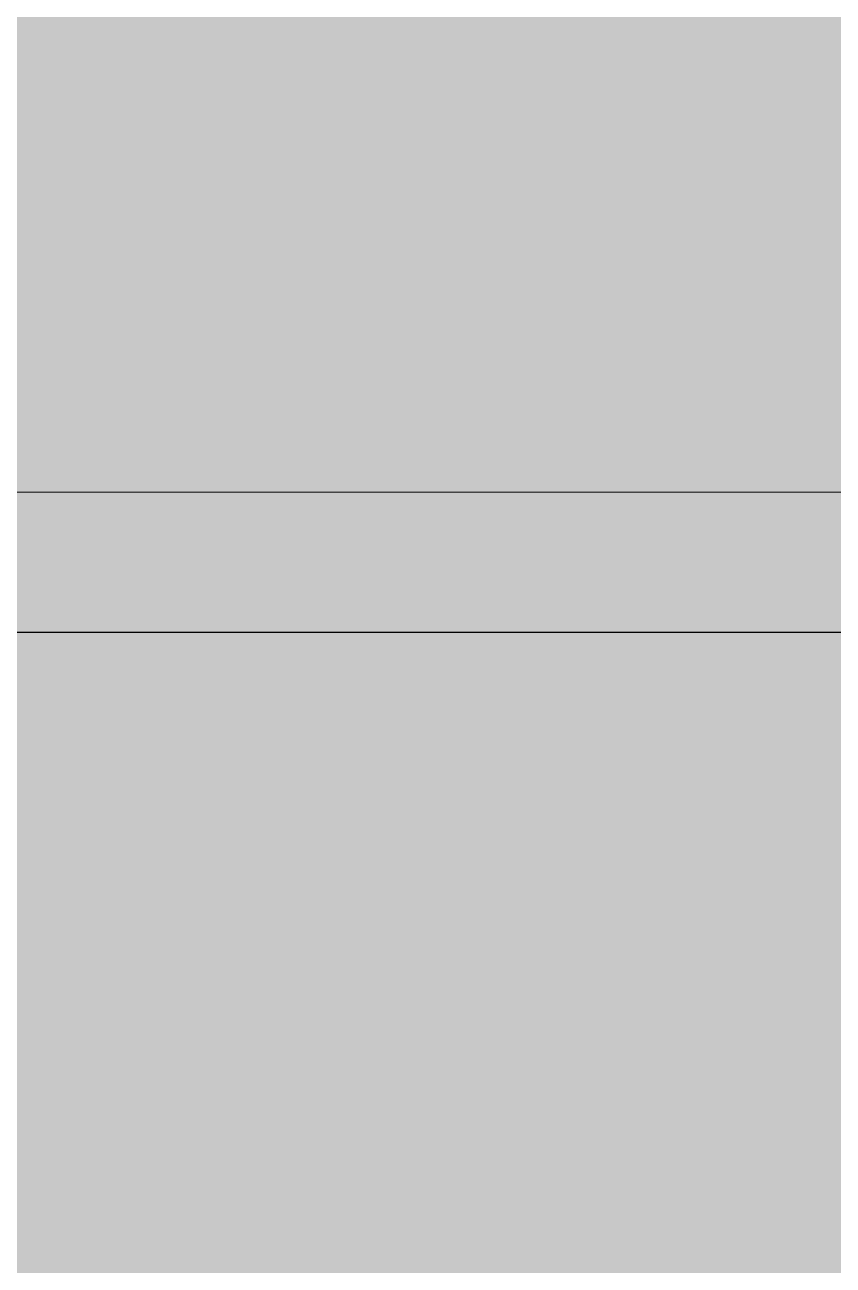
# Model space of a CAD drawing. Header units: inches. Extents: x 21035 to 27109, y -23277 to -20247.
# Drawn here: x 24628.534 to 24630.332, y -22800.024 to -22797.263 of the extents above; entities that cross this region are included whole.
import ezdxf

# ---------------------------------------------------------------- set-up
doc = ezdxf.new("R2010")
doc.units = ezdxf.units.IN
doc.header["$MEASUREMENT"] = 0
doc.layers.add('A-WALL', color=113, linetype='Continuous', lineweight=9)
doc.layers.add('S-BEAM', color=12, linetype='Continuous', lineweight=9)

# ---------------------------------------------------------------- blocks, each defined once
blk = doc.blocks.new('Dimension Lumber - 5_5 x 7_5 Glulam-V57-RCP - First Floor')
at = {"layer": 'S-BEAM'}
blk.add_hatch(color=256, dxfattribs=at).paths.add_polyline_path([(23426.3902, -22858.7393), (23426.3902, -22798.6153), (23420.8902, -22798.6153), (23420.8902, -22858.7393)], flags=0)

msp = doc.modelspace()

# ---------------------------------------------------------------- hatches: boundary and pattern name
at = {"layer": 'A-WALL', "lineweight": 5}
msp.add_hatch(color=256, dxfattribs=at).paths.add_polyline_path([(24293.4131, -22798.3028), (25074.0777, -22798.3028), (25074.0777, -22796.8028), (24244.0152, -22796.8028), (24244.0152, -22798.3028), (24275.8668, -22798.3028)], flags=0)
at = {"layer": 'A-WALL'}
msp.add_hatch(color=256, dxfattribs=at).paths.add_polyline_path([(24293.4131, -22798.6153), (25074.0777, -22798.6153), (25074.0777, -22798.3028), (24244.0152, -22798.3028), (24244.0152, -22798.6153), (24275.8668, -22798.6153)], flags=0)

# ---------------------------------------------------------------- linework, layer by layer
msp.add_line((24244.0152, -22798.3028), (25074.0777, -22798.3028), dxfattribs=at)
at = {"layer": 'A-WALL', "lineweight": 25}
msp.add_line((25074.0777, -22798.6153), (24244.0152, -22798.6153), dxfattribs=at)

# ---------------------------------------------------------------- block references
at = {"layer": 'S-BEAM'}
msp.add_blockref('Dimension Lumber - 5_5 x 7_5 Glulam-V57-RCP - First Floor', (1206.25, 0), dxfattribs=at)

doc.saveas('drawing.dxf')
